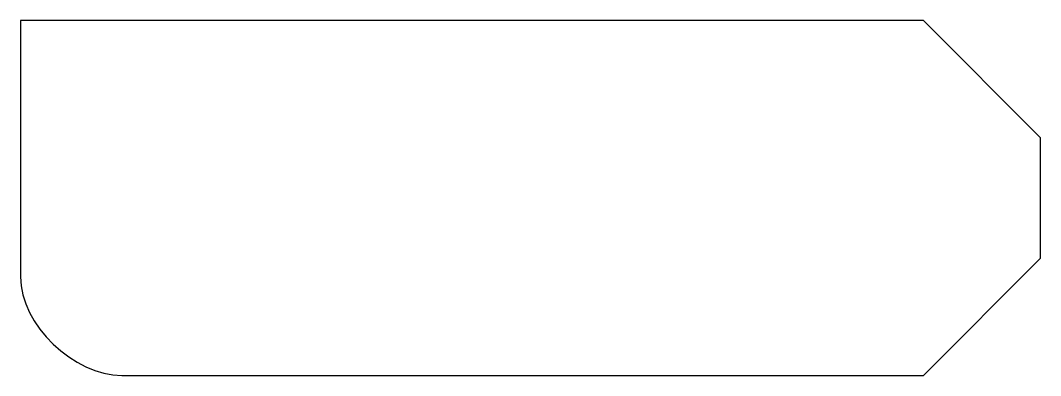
# Model space of a CAD drawing. Extents: x 94.9 to 146.8, y 193.4 to 211.5.
import ezdxf

# ---------------------------------------------------------------- set-up
doc = ezdxf.new("R2010")
doc.units = 0
doc.layers.add('outline_segments', color=7, linetype='CONTINUOUS')

msp = doc.modelspace()

# ---------------------------------------------------------------- linework, layer by layer
at = {"layer": 'outline_segments', "color": 7}
for p, q in [((140.793611, 211.456762), (94.857521, 211.456762)), ((94.857521, 211.456762), (94.857521, 198.424219)), ((146.755556, 205.494817), (140.793611, 211.456762)), ((146.755556, 199.373756), (146.755556, 205.494817)), ((140.793611, 193.411811), (146.755556, 199.373756)), ((94.857521, 198.424219), (94.888777, 197.968)), ((94.888777, 197.968), (94.979578, 197.512081)), ((94.979578, 197.512081), (95.125484, 197.060479)), ((95.125484, 197.060479), (95.322055, 196.617217)), ((95.322055, 196.617217), (95.564851, 196.186313)), ((95.564851, 196.186313), (95.849422, 195.771789)), ((95.849422, 195.771789), (96.171336, 195.377666)), ((96.171336, 195.377666), (96.526145, 195.007958)), ((96.526145, 195.007958), (96.909407, 194.666691)), ((96.909407, 194.666691), (97.316685, 194.357887)), ((97.316685, 194.357887), (97.743532, 194.085561)), ((97.743532, 194.085561), (98.18551, 193.853733)), ((98.18551, 193.853733), (98.638173, 193.666422)), ((98.638173, 193.666422), (99.09708, 193.527653)), ((99.09708, 193.527653), (99.557794, 193.441445)), ((99.557794, 193.441445), (100.015869, 193.411811)), ((100.015869, 193.411811), (140.793611, 193.411811))]:
    msp.add_line(p, q, dxfattribs=at)

doc.saveas('drawing.dxf')
